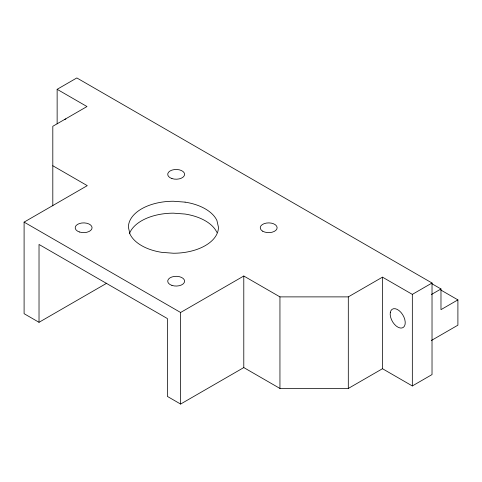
<?xml version="1.0" encoding="UTF-8"?>
<svg xmlns="http://www.w3.org/2000/svg" width="482" height="482" viewBox="0 0 482 482"><rect width="100%" height="100%" fill="white"/><g stroke="black" fill="none" stroke-linecap="round" stroke-linejoin="round"><path stroke-width="0.72" d="M431.914 283.735L440.982 288.971L440.976 309.655L457.9 299.882L440.976 290.11M57.141 123.838L57.141 89.315L76.831 77.945L432.023 283.012L432.023 374.58L412.333 385.949L382.485 368.718L348.305 388.45L279.946 388.45L243.79 367.579L180.611 404.055L167.368 396.409L167.368 318.554L39.024 244.458L39.024 322.307L106.745 283.211M39.024 322.307L24.1 313.692L24.1 222.124L87.278 185.648L52.809 165.748M24.1 222.124L180.611 312.487L243.79 276.011L279.946 296.882L348.305 296.882L382.485 277.15L412.333 294.382L432.023 283.012M431.39 294.514L440.982 288.971M431.336 340.515L457.9 325.175L457.9 299.882M57.141 89.315L86.989 106.546L52.809 126.284L52.809 205.838M412.333 294.382L412.333 385.949M382.485 277.15L382.485 368.718M348.305 296.882L348.305 388.45M279.946 296.882L279.946 388.45M243.79 276.011L243.79 367.579M180.611 312.487L180.611 404.055M64.401 119.657A10.652 6.152 60 0 1 65.871 118.994M129.393 233.746A45.025 25.992 0 0 1 173.43 213.165L185.082 214.05A45.025 25.992 0 0 1 216.918 232.432M390.306 312.463L390.197 314.668A10.652 6.152 60 0 0 396.3 326.097L398.265 327.356A10.652 6.152 60 0 0 405.109 324.259L405.217 322.054A10.652 6.152 60 0 0 399.114 310.631L397.15 309.366A10.652 6.152 60 0 0 390.306 312.463M185.082 202.133L173.43 201.247A45.025 25.992 0 0 0 128.405 227.245L129.941 233.975A45.025 25.992 0 0 0 161.777 252.351L173.43 253.237A45.025 25.992 0 0 0 218.454 227.245L216.918 220.515A45.025 25.992 0 0 0 185.082 202.133M171.935 285.404A8.441 4.874 0 0 0 184.6 281.181A8.441 4.874 0 0 0 171.935 276.963A8.441 4.874 0 0 0 171.935 285.404M262.72 231.209A8.441 4.874 0 0 0 276.843 229.022A8.441 4.874 0 0 0 266.504 223.052A8.441 4.874 0 0 0 262.72 231.209M171.935 178.563A8.441 4.874 0 0 0 184.6 174.339A8.441 4.874 0 0 0 171.935 170.122A8.441 4.874 0 0 0 171.935 178.563M79.41 231.981A8.441 4.874 0 0 0 92.074 227.763A8.441 4.874 0 0 0 79.41 223.54A8.441 4.874 0 0 0 79.41 231.981"/></g></svg>
